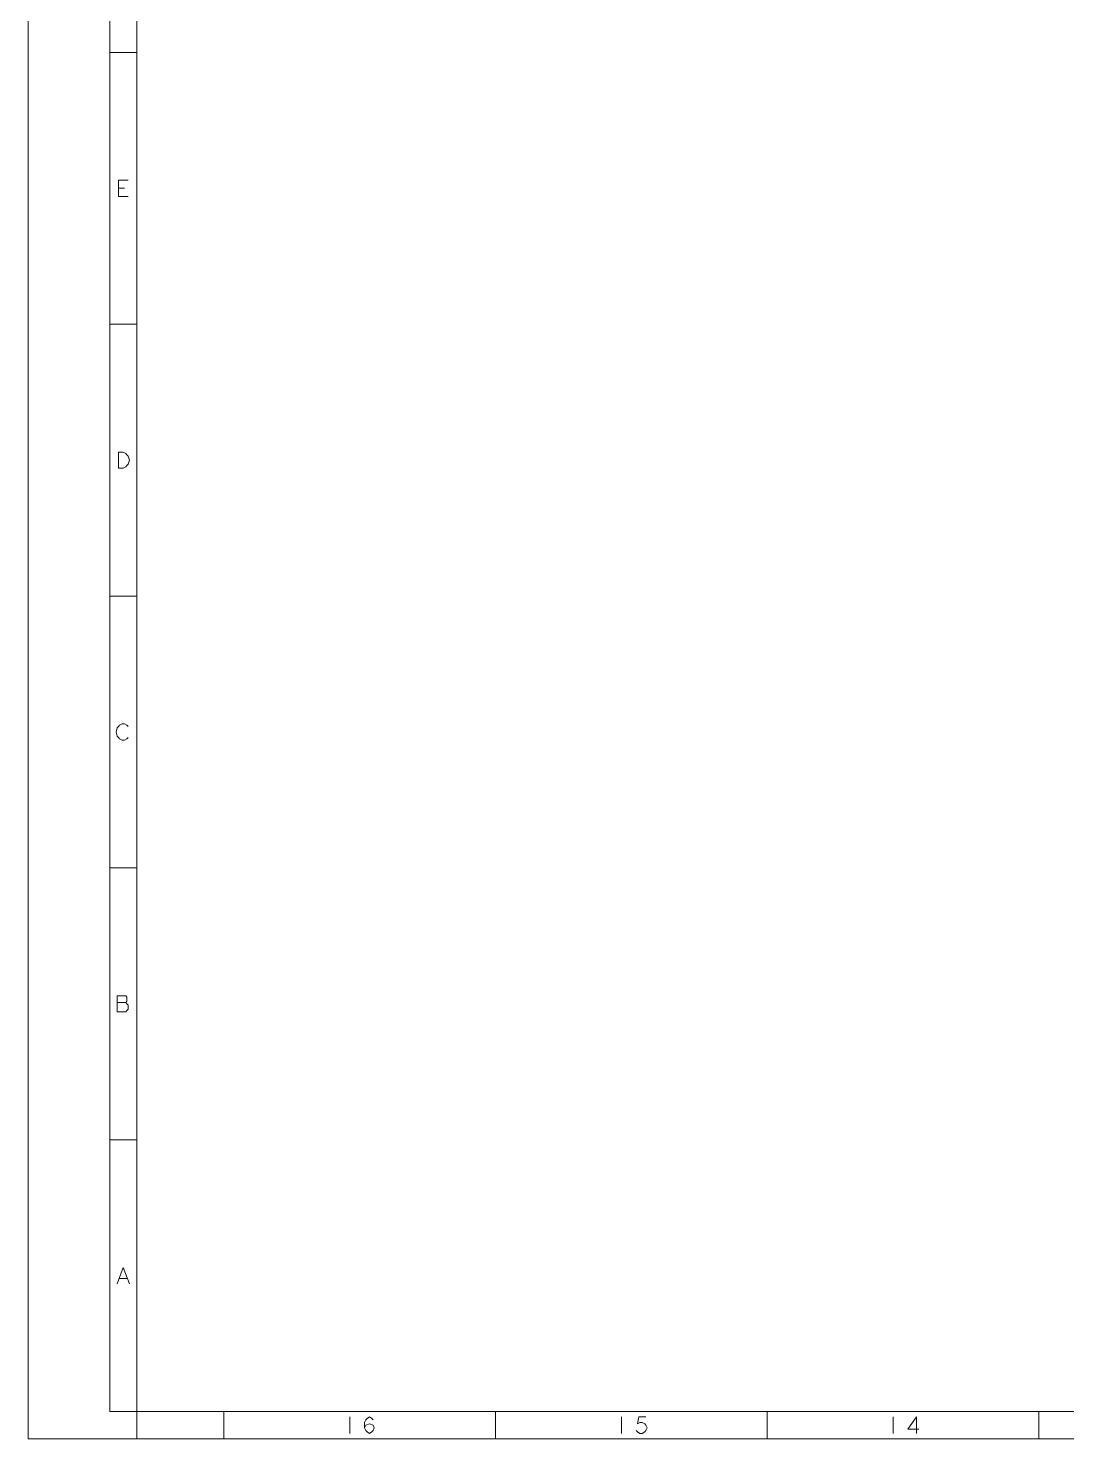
# Model space of a CAD drawing. Header units: millimetres. Extents: x 973 to 1237, y 285 to 472.
# Drawn here: x 973.1 to 1033.1, y 285.1 to 366.7 of the extents above; entities that cross this region are included whole.
import ezdxf

# ---------------------------------------------------------------- set-up
doc = ezdxf.new("R2010")
doc.units = ezdxf.units.MM
doc.layers.add('标准模板层', color=7, linetype='Continuous', lineweight=18)
doc.layers.add('粗实线层', color=7, linetype='Continuous', lineweight=20)

msp = doc.modelspace()

# ---------------------------------------------------------------- linework, layer by layer
at = {"layer": '标准模板层'}
for p, q in [((979.344, 285.125), (979.344, 471.828)), ((977.771, 470.255), (977.771, 286.698)), ((1237.397, 286.698), (977.771, 286.698))]:
    msp.add_line(p, q, dxfattribs=at)
for points in [[(977.771, 365.275), (979.344, 365.275)], [(978.844, 356.947), (978.278, 356.947), (978.278, 357.887), (978.844, 357.887)], [(978.278, 357.421), (978.631, 357.421)], [(977.771, 349.56), (979.344, 349.56)], [(978.278, 342.172), (978.557, 342.172), (978.698, 342.092), (978.771, 342.019), (978.844, 341.939), (978.911, 341.705), (978.844, 341.465), (978.771, 341.385), (978.698, 341.312), (978.557, 341.232), (978.278, 341.232), (978.278, 342.172)], [(977.771, 333.844), (979.344, 333.844)], [(978.844, 325.67), (978.771, 325.597), (978.631, 325.517), (978.491, 325.517), (978.344, 325.597), (978.278, 325.67), (978.204, 325.75), (978.138, 325.983), (978.204, 326.223), (978.278, 326.303), (978.344, 326.377), (978.491, 326.457), (978.631, 326.457), (978.771, 326.377), (978.844, 326.303)], [(977.771, 318.129), (979.344, 318.129)], [(978.204, 310.741), (978.204, 309.801), (978.698, 309.801), (978.771, 309.881), (978.844, 309.955), (978.844, 310.195), (978.771, 310.268), (978.698, 310.348), (978.771, 310.428), (978.771, 310.661), (978.698, 310.741), (978.204, 310.741)], [(978.204, 310.348), (978.698, 310.348)], [(977.771, 302.414), (979.344, 302.414)], [(978.204, 294.086), (978.557, 295.026), (978.911, 294.086)], [(978.344, 294.399), (978.771, 294.399)], [(984.372, 285.125), (984.372, 286.698)], [(991.666, 286.385), (991.666, 285.438)], [(992.513, 285.752), (992.586, 285.912), (992.799, 285.992), (993.013, 285.912), (993.079, 285.752), (993.013, 285.598), (992.939, 285.518), (992.799, 285.438), (992.659, 285.518), (992.586, 285.598), (992.513, 285.752), (992.513, 286.072), (992.586, 286.225), (992.659, 286.305), (992.799, 286.385), (992.939, 286.305), (993.013, 286.225)], [(1000.087, 285.125), (1000.087, 286.698)], [(1007.381, 286.385), (1007.381, 285.438)], [(1008.795, 286.385), (1008.375, 286.385), (1008.301, 285.992), (1008.441, 286.072), (1008.581, 286.072), (1008.728, 285.992), (1008.795, 285.912), (1008.868, 285.752), (1008.795, 285.598), (1008.728, 285.518), (1008.581, 285.438), (1008.441, 285.438), (1008.301, 285.518), (1008.228, 285.598)], [(1015.802, 285.125), (1015.802, 286.698)], [(1023.096, 286.385), (1023.096, 285.438)], [(1024.443, 285.438), (1024.443, 286.385), (1023.943, 285.678), (1024.583, 285.678)], [(1031.517, 285.125), (1031.517, 286.698)]]:
    msp.add_lwpolyline(points, dxfattribs=at)
at = {"layer": '粗实线层'}
for p, q in [((973.057, 285.125), (973.057, 471.828)), ((1237.397, 285.125), (973.057, 285.125))]:
    msp.add_line(p, q, dxfattribs=at)

doc.saveas('drawing.dxf')
